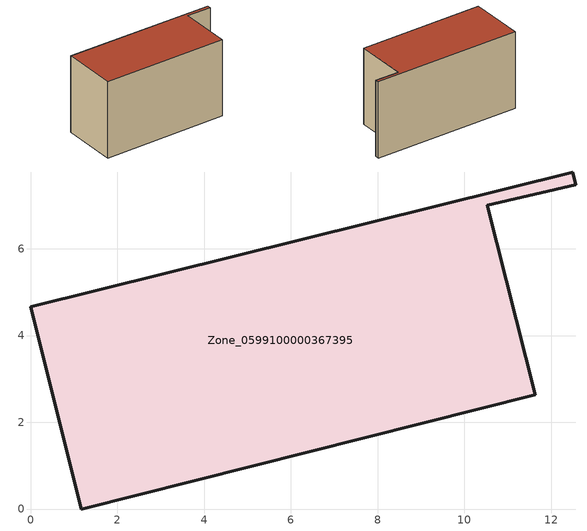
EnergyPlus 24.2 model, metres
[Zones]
Zone_0599100000367395
 floor ground (C_G): 0,4.66 12.49,7.77 12.57,7.47 10.53,7.01 11.63,2.63 1.16,0 z0
 wall outside (C_F): 1.16,0 11.63,2.63 10.53,7.01 12.57,7.47 12.49,7.77 0,4.66 1.16,0 z0:6.74
 roof outside (C_R): 12.49,7.77 0,4.66 1.16,0 11.63,2.63 10.53,7.01 12.57,7.47 z6.74
[BUILDING]
Pand.0599100000367395: North Axis=0; Terrain=City; Loads Convergence Tolerance Value=0.04; Temperature Convergence Tolerance Value=0.4; Solar Distribution=FullExterior; Maximum Number of Warmup Days=25; Minimum Number of Warmup Days=1
[Site:Location]
Rotterdam.The.Hague.AP_ZH_NLD Design_Conditions: Latitude=51.96; Longitude=4.45; Time Zone=1; Elevation=-4.5
[SITE:GROUNDTEMPERATURE:BUILDINGSURFACE]
18, 18, 18, 18, 18, 18, 18, 18, 18, 18, 18, 18
[MATERIAL] Thermal Absorptance=0.9; Solar Absorptance=0.7; Visible Absorptance=0.7
Name | Roughness | Thickness | Conductivity | Density | Specific Heat
G.TI.1992-2005 | MediumSmooth | 0.15 | 0.06 | 540 | 1210
F.TI.1992-2005 | Rough | 0.3 | 0.12 | 1920 | 840
R.TI.1992-2005 | MediumRough | 0.2 | 0.08 | 1500 | 1000
[CONSTRUCTION]
C_G: G.TI.1992-2005
C_F: F.TI.1992-2005
C_R: R.TI.1992-2005
[ZONE]
Zone_0599100000367395: Type=1; Multiplier=1; Ceiling Height=Autocalculate; Volume=Autocalculate; Floor Area=autocalculate; Part of Total Floor Area=Yes
[ZONEINFILTRATION:DESIGNFLOWRATE]
Infil_Zone_0599100000367395: Zone or ZoneList or Space or SpaceList=Zone_0599100000367395; Schedule=AlwaysOn; Design Flow Rate Calculation Method=Flow/Area; Flow Rate per Floor Area=0.0015; Constant Term Coefficient=1; Temperature Term Coefficient=0; Velocity Term Coefficient=0; Velocity Squared Term Coefficient=0
[HVACTEMPLATE:ZONE:IDEALLOADSAIRSYSTEM]
Zone_0599100000367395: Maximum Heating Supply Air Temperature=50; Minimum Cooling Supply Air Temperature=13; Maximum Heating Supply Air Humidity Ratio=0.0156; Minimum Cooling Supply Air Humidity Ratio=0.0077; Heating Limit=NoLimit; Cooling Limit=NoLimit; Dehumidification Control Type=ConstantSensibleHeatRatio; Cooling Sensible Heat Ratio=0.7; Dehumidification Setpoint=60; Humidification Control Type=None; Humidification Setpoint=30; Outdoor Air Method=None; Outdoor Air Flow Rate per Person=0.00944; Outdoor Air Flow Rate per Zone Floor Area=0; Outdoor Air Flow Rate per Zone=0; Demand Controlled Ventilation Type=None; Outdoor Air Economizer Type=NoEconomizer; Heat Recovery Type=None; Sensible Heat Recovery Effectiveness=0.7; Latent Heat Recovery Effectiveness=0.65
[ZONECONTROL:THERMOSTAT]
ThermostatControl_Zone_0599100000367395: Zone or ZoneList=Zone_0599100000367395; Control Type Schedule=DualSetpointControlType; Control 1=Thermostat_Zone_0599100000367395; Temperature Difference Between Cutout And Setpoint=0
[THERMOSTATSETPOINT:DUALSETPOINT]
Thermostat_Zone_0599100000367395: Heating Setpoint Temperature Schedule=HeatingSetpoint_Zone_0599100000367395; Cooling Setpoint Temperature Schedule=CoolingSetpoint_Zone_0599100000367395
[SCHEDULE:COMPACT]
HeatingSetpoint_Zone_0599100000367395: Through: 12/31, For: AllDays, Until: 24:00, 21
CoolingSetpoint_Zone_0599100000367395: Through: 12/31, For: AllDays, Until: 24:00, 24
DualSetpointControlType: Through: 12/31, For: AllDays, Until: 24:00, 4
AlwaysOn: Through: 12/31, For: AllDays, Until: 24:00, 1
